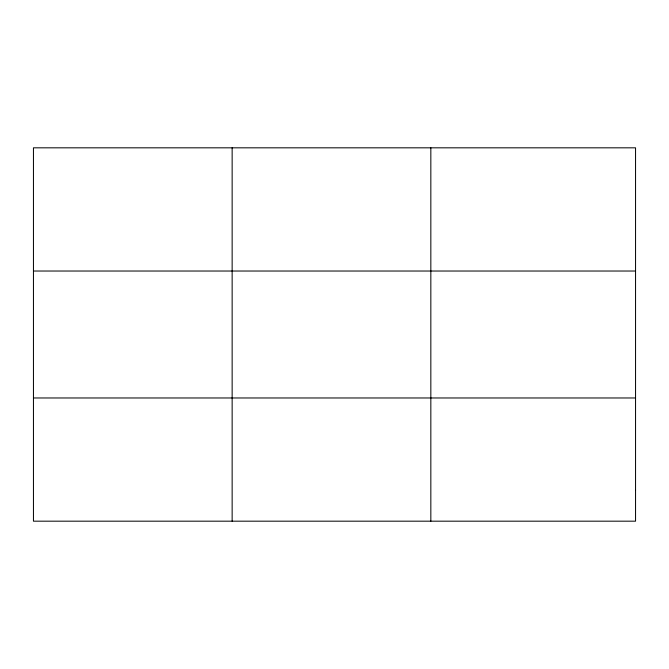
<?xml version="1.0" encoding="UTF-8"?>
<svg xmlns="http://www.w3.org/2000/svg" width="669" height="669" viewBox="0 0 669 669"><rect width="100%" height="100%" fill="white"/><g stroke="black" fill="none" stroke-linecap="round" stroke-linejoin="round"><path stroke-width="1" d="M232.143 147.824L232.143 521.176M430.836 147.824L430.836 521.176M33.45 271.029L635.55 271.029M33.45 397.971L635.55 397.971M635.55 490.377L635.55 521.176L33.45 521.176L33.45 147.824L635.55 147.824L635.55 490.377"/></g></svg>
